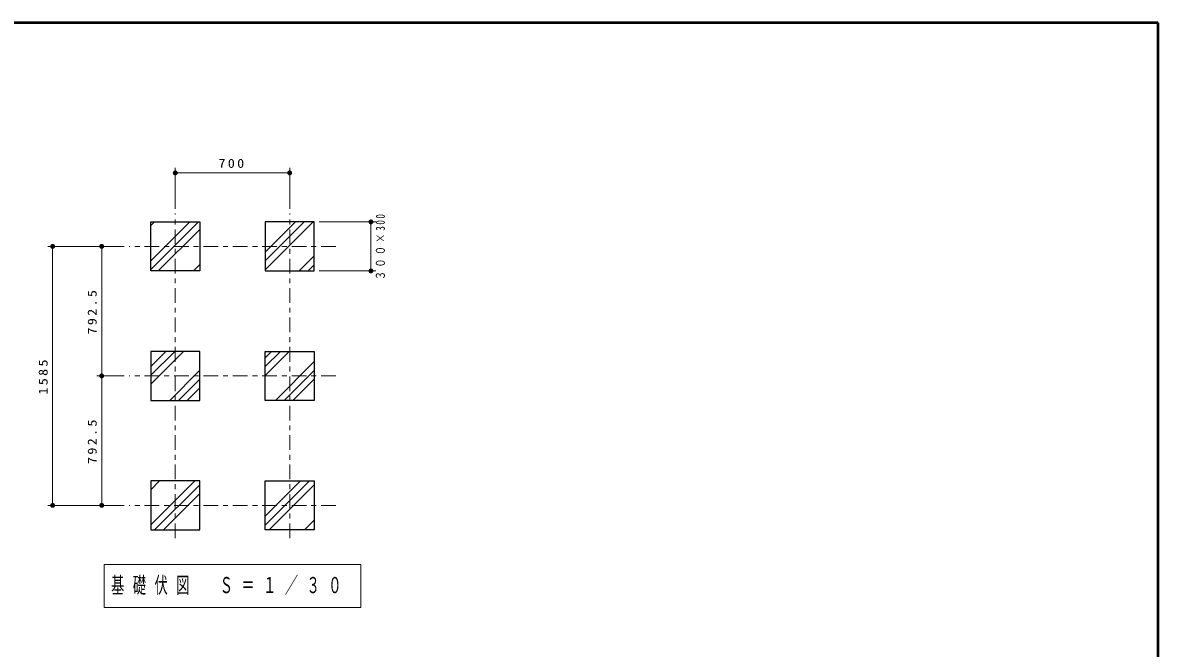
# Model space of a CAD drawing. Units: millimetres on the paper, with parts at other scales. Extents: x -385 to 0, y 0 to 267.
# Drawn here: x -231.6 to 0, y 139.4 to 267 of the extents above; entities that cross this region are included whole.
import ezdxf

# ---------------------------------------------------------------- set-up
doc = ezdxf.new("R2010")
doc.units = ezdxf.units.MM
doc.linetypes.add('USER2', pattern=[6, 3, -1, 1, -1])
doc.layers.add('LY_1', color=7, linetype='Continuous', lineweight=25)
doc.layers.add('LY_2', color=7, linetype='Continuous', lineweight=13)
doc.styles.add('ＭＳ ゴシック', font='')
doc.styles.get('ＭＳ ゴシック').set_extended_font_data('MS Gothic')

# ---------------------------------------------------------------- blocks, each defined once
blk = doc.blocks.new('filled_dot')
at = {"color": 0, "linetype": 'Continuous', "lineweight": -2, "const_width": 1.25}
blk.add_lwpolyline([(-0.625, 0, 1), (0.625, 0, 1)], format="xyb", close=True, dxfattribs=at)

msp = doc.modelspace()

# ---------------------------------------------------------------- linework, layer by layer
at = {"layer": 'LY_1', "lineweight": 13}
for p, q in [((-200.456, 229.046), (-200.456, 237.361)), ((-200.456, 236.361), (-177.122, 236.361)), ((-177.122, 229.046), (-177.122, 237.361)), ((-205.456, 225.597), (-204.691, 226.361)), ((-205.456, 218.412), (-197.507, 226.361)), ((-205.456, 216.616), (-195.711, 226.361)), ((-203.915, 216.361), (-195.456, 224.82)), ((-182.122, 220.193), (-175.955, 226.361)), ((-182.122, 218.397), (-174.159, 226.361)), ((-182.122, 216.601), (-172.363, 226.361)), ((-171.122, 226.361), (-159.553, 226.361)), ((-160.553, 226.361), (-160.553, 216.361)), ((-216.456, 221.361), (-226.456, 221.361)), ((-225.456, 168.528), (-225.456, 221.361)), ((-210.866, 221.361), (-216.456, 221.361)), ((-215.456, 194.944), (-215.456, 221.361)), ((-175.178, 216.361), (-172.122, 219.417)), ((-196.731, 216.361), (-195.456, 217.636)), ((-173.382, 216.361), (-172.122, 217.621)), ((-171.122, 216.361), (-159.553, 216.361)), ((-205.456, 196.86), (-202.371, 199.944)), ((-205.456, 195.064), (-200.575, 199.944)), ((-205.456, 193.268), (-198.779, 199.944)), ((-182.122, 198.641), (-180.819, 199.944)), ((-182.122, 196.845), (-179.023, 199.944)), ((-182.122, 195.048), (-177.227, 199.944)), ((-180.042, 189.944), (-172.122, 197.864)), ((-210.866, 194.944), (-216.456, 194.944)), ((-215.456, 168.528), (-215.456, 194.944)), ((-201.595, 189.944), (-195.456, 196.084)), ((-178.246, 189.944), (-172.122, 196.068)), ((-199.799, 189.944), (-195.456, 194.287)), ((-198.003, 189.944), (-195.456, 192.491)), ((-176.45, 189.944), (-172.122, 194.272)), ((-205.456, 173.511), (-205.439, 173.528)), ((-205.456, 171.715), (-203.643, 173.528)), ((-205.456, 164.531), (-196.459, 173.528)), ((-204.663, 163.528), (-195.456, 172.735)), ((-182.122, 173.496), (-182.091, 173.528)), ((-182.122, 166.312), (-174.906, 173.528)), ((-182.122, 164.516), (-173.11, 173.528)), ((-181.314, 163.528), (-172.122, 172.72)), ((-202.867, 163.528), (-195.456, 170.939)), ((-216.456, 168.528), (-226.456, 168.528)), ((-210.866, 168.528), (-216.456, 168.528)), ((-174.13, 163.528), (-172.122, 165.535)), ((-195.683, 163.528), (-195.456, 163.755)), ((-172.334, 163.528), (-172.122, 163.739)), ((-214.939, 156.474), (-214.939, 147.674)), ((-162.639, 156.474), (-214.939, 156.474)), ((-162.639, 147.674), (-162.639, 156.474)), ((-214.939, 147.674), (-162.639, 147.674))]:
    msp.add_line(p, q, dxfattribs=at)
at = {"layer": 'LY_1', "linetype": 'USER2', "lineweight": 13}
for p, q in [((-200.456, 161.842), (-200.456, 228.046)), ((-177.122, 161.842), (-177.122, 228.046)), ((-167.712, 221.361), (-209.866, 221.361)), ((-167.712, 194.944), (-209.866, 194.944)), ((-167.712, 168.528), (-209.866, 168.528))]:
    msp.add_line(p, q, dxfattribs=at)
at = {"layer": 'LY_1'}
for p, q in [((-205.456, 226.361), (-195.456, 226.361)), ((-205.456, 216.361), (-205.456, 226.361)), ((-195.456, 226.361), (-195.456, 216.361)), ((-172.122, 226.361), (-182.122, 226.361)), ((-182.122, 226.361), (-182.122, 216.361)), ((-172.122, 216.361), (-172.122, 226.361)), ((-195.456, 216.361), (-205.456, 216.361)), ((-182.122, 216.361), (-172.122, 216.361)), ((-195.456, 199.944), (-205.456, 199.944)), ((-205.456, 199.944), (-205.456, 189.944)), ((-195.456, 189.944), (-195.456, 199.944)), ((-182.122, 199.944), (-172.122, 199.944)), ((-182.122, 189.944), (-182.122, 199.944)), ((-172.122, 199.944), (-172.122, 189.944)), ((-205.456, 189.944), (-195.456, 189.944)), ((-172.122, 189.944), (-182.122, 189.944)), ((-205.456, 173.528), (-205.456, 163.528)), ((-195.456, 173.528), (-205.456, 173.528)), ((-195.456, 163.528), (-195.456, 173.528)), ((-182.122, 163.528), (-182.122, 173.528)), ((-182.122, 173.528), (-172.122, 173.528)), ((-172.122, 173.528), (-172.122, 163.528)), ((-205.456, 163.528), (-195.456, 163.528)), ((-172.122, 163.528), (-182.122, 163.528))]:
    msp.add_line(p, q, dxfattribs=at)
at = {"layer": 'LY_2', "lineweight": 50}
for p, q in [((0, 267), (-385, 267)), ((0, 0), (0, 267))]:
    msp.add_line(p, q, dxfattribs=at)

# ---------------------------------------------------------------- block references
at = {"layer": 'LY_1', "lineweight": 13, "xscale": 0.4, "yscale": 0.4}
msp.add_blockref('filled_dot', (-200.456, 236.361), dxfattribs=at)
for p, rotation in [((-177.122, 236.361), 180), ((-160.553, 226.361), 270), ((-225.456, 221.361), 270), ((-215.456, 221.361), 270), ((-160.553, 216.361), 90), ((-215.456, 194.944), 90), ((-215.456, 194.944), 270), ((-225.456, 168.528), 90), ((-215.456, 168.528), 90)]:
    msp.add_blockref('filled_dot', p, dxfattribs=dict(at, rotation=rotation))

# ---------------------------------------------------------------- texts
at = {"layer": 'LY_1', "style": 'ＭＳ ゴシック'}
for s, insert, char_height, attachment_point in [('\\T1.33;\\W1.15;700', (-188.789, 237.361), 1.833, 8), ('\\T1.64;\\W0.6;基礎伏図\u3000Ｓ＝１／３０', (-213.539, 152.074), 3.299, 4)]:
    msp.add_mtext(s, dxfattribs=dict(at, insert=insert, char_height=char_height, attachment_point=attachment_point))
at = {"layer": 'LY_1', "char_height": 1.833, "rotation": 90, "style": 'ＭＳ ゴシック'}
for s, insert, attachment_point in [('\\T1.32;\\W0.75;３００×300', (-159.553, 221.361), 2), ('\\T1.33;\\W1.15;792.5', (-216.456, 208.153), 8), ('\\T1.33;\\W1.15;1585', (-226.456, 194.944), 8), ('\\T1.33;\\W1.15;792.5', (-216.456, 181.736), 8)]:
    msp.add_mtext(s, dxfattribs=dict(at, insert=insert, attachment_point=attachment_point))

doc.saveas('drawing.dxf')
